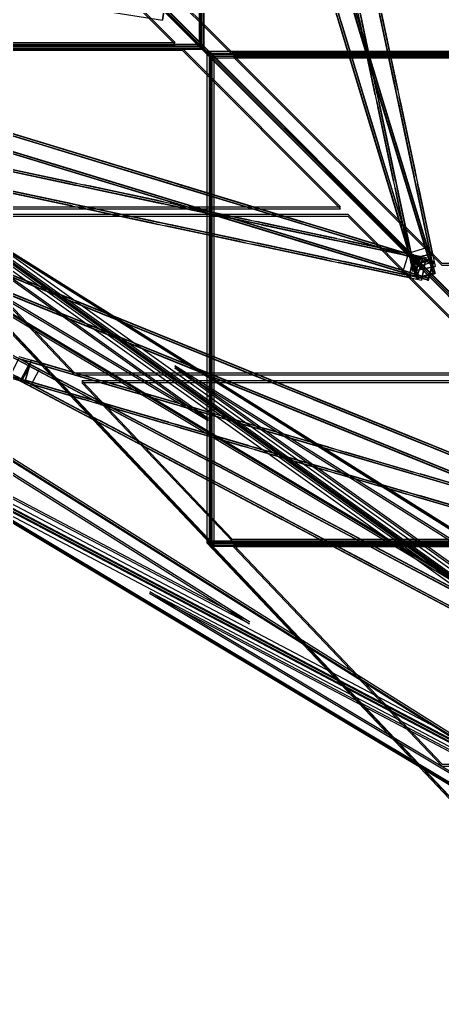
# Model space of a CAD drawing. Header units: millimetres. Extents: x -52000 to 48850, y -48850 to 51750.
# Drawn here: x 29741 to 33046, y -38587 to -30955 of the extents above; entities that cross this region are included whole.
import ezdxf

# ---------------------------------------------------------------- set-up
doc = ezdxf.new("R2010")
doc.units = ezdxf.units.MM
doc.layers.add('D-STR-STRC', color=7, linetype='Continuous', lineweight=25)

msp = doc.modelspace()

# ---------------------------------------------------------------- linework, layer by layer
at = {"layer": 'D-STR-STRC'}
for points in [[(32812, -32866), (29262, -21187.3)], [(32814.3, -32873.6), (29264.3, -21194.8)], [(32955.5, -32822.4), (29405.6, -21143.7)], [(32957.8, -32830), (29407.9, -21151.2)], [(32844.2, -32972), (29294.2, -21293.2)], [(32987.7, -32928.3), (29437.8, -21249.6)], [(32990, -32935.9), (29440.1, -21257.2)], [(32846.5, -32979.5), (29296.5, -21300.8)], [(31235.5, -25485.3), (32812.9, -32919.7)], [(31411.6, -25448), (32989, -32882.3)], [(31159.5, -31179.5), (26641.6, -26661.6)], [(31179.5, -31179.5), (26661.6, -26661.6)], [(31242.2, -31242.2), (27552.3, -27552.3)], [(31262.2, -31242.2), (27572.3, -27552.3)], [(32866, -32812), (21187.3, -29262)], [(32873.6, -32814.3), (21194.8, -29264.3)], [(32972, -32844.2), (21293.2, -29294.2)], [(32979.5, -32846.5), (21300.8, -29296.5)], [(32822.4, -32955.5), (21143.7, -29405.6)], [(32830, -32957.8), (21151.2, -29407.9)], [(21208.2, -29440), (30857.2, -30960.1)], [(32928.3, -32987.7), (21249.6, -29437.8)], [(32935.9, -32990), (21257.2, -29440.1)], [(30758.5, -30944.6), (30857.2, -30960.1)], [(31242.2, -35055.1), (27552.3, -31165.2)], [(31262.2, -35055.1), (27572.3, -31165.2)], [(35035.1, -35055.1), (31145.2, -31165.2)], [(31178.8, -31178.8), (31158.9, -31158.9)], [(31184.9, -31184.9), (31164.5, -31164.5)], [(35055.1, -35055.1), (31165.2, -31165.2)], [(34571.7, -34571.7), (31204.3, -31204.3)], [(31230.8, -31230.8), (31205, -31205)], [(34591.7, -34571.7), (31224.3, -31204.3)], [(35265.3, -35209.4), (25424.6, -31225.6)], [(35274.7, -35213.2), (25434, -31229.4)], [(25485.3, -31235.5), (32919.7, -32812.9)], [(35396.4, -35262.5), (25555.7, -31278.7)], [(35405.7, -35266.3), (25565, -31282.5)], [(31242.9, -31242.9), (31223.5, -31223.5)], [(35209, -35348.5), (25368.3, -31364.7)], [(35218.4, -35352.2), (25377.7, -31368.5)], [(25448, -31411.6), (32882.3, -32989)], [(35340.1, -35401.5), (25499.4, -31417.7)], [(35349.4, -35405.3), (25508.7, -31421.5)], [(28753.5, -32251.4), (33212.1, -35431.7)], [(28756.5, -32221), (33215.1, -35401.4)], [(28803, -32230.8), (33615.1, -35248.8)], [(28809.4, -32225.4), (33624.6, -35244.5)], [(28860.8, -32244.9), (33319.4, -35425.3)], [(28863.8, -32214.6), (33322.4, -35394.9)], [(28452.8, -32524.1), (33268, -35405.7)], [(28459.2, -32518.7), (33277.5, -35401.5)], [(32955.5, -32822.4), (32928.8, -32734.5)], [(32866, -32812), (32778.2, -32785.3)], [(32812, -32866), (32785.3, -32778.2)], [(32821.8, -32792.2), (32919.7, -32812.9)], [(32968.3, -32784.5), (32989, -32882.3)], [(32792.2, -32821.8), (32812.9, -32919.7)], [(32846.5, -32979.5), (32819.8, -32891.7)], [(32979.5, -32846.5), (32891.7, -32819.8)], [(32990, -32935.9), (32963.3, -32848)], [(32822.4, -32955.5), (32734.5, -32928.8)], [(32784.5, -32968.3), (32882.3, -32989)], [(32935.9, -32990), (32848, -32963.3)], [(38066, -38002.2), (29666.3, -33562.6)], [(38076.6, -38007.9), (29676.9, -33568.2)], [(29736.4, -33584.7), (35332.6, -35221)], [(29736.4, -33584.7), (29832.3, -33612.8)], [(38215, -38081), (29815.4, -33641.4)], [(38225.7, -38086.7), (29826, -33647)], [(29896.6, -33684.3), (29826, -33647)], [(37995.9, -38134.9), (29596.2, -33695.2)], [(38006.5, -38140.5), (29606.9, -33700.8)], [(29685.9, -33757.5), (35282.1, -35393.7)], [(29685.9, -33757.5), (29781.8, -33785.5)], [(38144.9, -38213.7), (29745.3, -33774)], [(38155.6, -38219.3), (29755.9, -33779.6)], [(29826.5, -33816.9), (29755.9, -33779.6)], [(28803, -33850.8), (33615.1, -36868.8)], [(28809.4, -33845.4), (33624.6, -36864.5)], [(28504, -34115.3), (33675.8, -36835.7)], [(28403.1, -34157.8), (33574.9, -36878.2)], [(28406.1, -34127.4), (33577.9, -36847.8)], [(28452.8, -34144.1), (33268, -37025.7)], [(28459.2, -34138.7), (33277.5, -37021.5)], [(28501, -34145.6), (33672.8, -36866)], [(34571.7, -38586.9), (31204.3, -35039.5)], [(31230.8, -35066), (31205, -35038.8)], [(31242.9, -35054.4), (31223.5, -35033.9)], [(34591.7, -38586.9), (31224.3, -35039.5)]]:
    msp.add_lwpolyline(points, dxfattribs=at)
for points in [[(32846.5, -32979.5), (32812, -32866), (29262, -21187.3), (29296.5, -21300.8)], [(32861.8, -32974.9), (32827.3, -32861.4), (29277.3, -21182.6), (29311.9, -21296.1)], [(32974.7, -32940.6), (32940.2, -32827.1), (29390.2, -21148.3), (29424.8, -21261.8)], [(32990, -32935.9), (32955.5, -32822.4), (29405.6, -21143.7), (29440.1, -21257.2)], [(31251.2, -25482), (31251.2, -25482), (32828.6, -32916.3), (32828.6, -32916.3)], [(31396, -25451.3), (31396, -25451.3), (32973.4, -32885.6), (32973.4, -32885.6)], [(27590.5, -31164.6), (31179.5, -31164.6), (26661.6, -26646.6), (23312.5, -26646.6)], [(27590.5, -31179.5), (31179.5, -31179.5), (26661.6, -26661.6), (23312.5, -26661.6)], [(35055.1, -31242.2), (31242.2, -31242.2), (27552.3, -27552.3), (31165.2, -27552.3)], [(35055.1, -31257.2), (31242.2, -31257.2), (27552.3, -27567.3), (31165.2, -27567.3)], [(31164.5, -31164.5), (31164.5, -27553), (27553, -27553), (27553, -31164.5)], [(31158.9, -31158.9), (31158.9, -27572.3), (27572.3, -27572.3), (27572.3, -31158.9)], [(31184.9, -31184.9), (31184.9, -27572.4), (27572.4, -27572.4), (27572.4, -31184.9)], [(31178.8, -31178.8), (31178.8, -27591.2), (27591.2, -27591.2), (27591.2, -31178.8)], [(31165.2, -31165.2), (31165.2, -27552.3), (31145.2, -27552.3), (31145.2, -31165.2)], [(31179.5, -31179.5), (31179.5, -27590.5), (31159.5, -27590.5), (31159.5, -31179.5)], [(32974.9, -32861.8), (32861.4, -32827.3), (21182.6, -29277.3), (21296.1, -29311.9)], [(32979.5, -32846.5), (32866, -32812), (21187.3, -29262), (21300.8, -29296.5)], [(32935.9, -32990), (32822.4, -32955.5), (21143.7, -29405.6), (21257.2, -29440.1)], [(32940.6, -32974.7), (32827.1, -32940.2), (21148.3, -29390.2), (21261.8, -29424.8)], [(32249.4, -30960.1), (31977, -30064.2), (31955.5, -29993.5)], [(27755, -31134.7), (30956.9, -31134.7), (29890.2, -30064.9), (26739, -30064.9)], [(34834.4, -31213), (31402.9, -31213), (30228.2, -30041.4), (33602.5, -30041.4)], [(34834.4, -31228), (31402.9, -31228), (30228.2, -30056.5), (33602.5, -30056.5)], [(32234.1, -30964.8), (31961.7, -30068.9), (31940.2, -29998.1)], [(32239.1, -30981.3), (32217.6, -30910.5), (31945.2, -30014.6)], [(32254.4, -30976.6), (32232.9, -30905.9), (31960.6, -30010)], [(27755, -31149.7), (30956.9, -31149.7), (29890.2, -30079.9), (26739, -30079.9)], [(30885.2, -30782.3), (30857.2, -30960.1), (30857.2, -30960.1), (30885.2, -30782.3)], [(32548.9, -30885), (32548.9, -30885), (32672.1, -31465.9)], [(32564.5, -30881.7), (32564.5, -30881.7), (32687.8, -31462.6)], [(32529.9, -31938), (32257.6, -31042.1), (32236.1, -30971.4)], [(32545.2, -31933.4), (32272.9, -31037.5), (32251.4, -30966.7)], [(32550.2, -31949.9), (32528.7, -31879.1), (32256.4, -30983.2)], [(32658.1, -31899), (32385.8, -31003.1), (32364.3, -30932.4)], [(32663.1, -31915.6), (32641.6, -31844.8), (32369.3, -30948.9)], [(32673.4, -31894.4), (32401.1, -30998.5), (32379.6, -30927.7)], [(32678.4, -31910.9), (32656.9, -31840.1), (32384.6, -30944.2)], [(32388.4, -30919), (32388.4, -30919), (32511.7, -31500)], [(32397.2, -30960.1), (32520.4, -31541.1), (32520.4, -31541.1)], [(32404.1, -30915.7), (32404.1, -30915.7), (32527.4, -31496.7)], [(32412.8, -30956.8), (32536.1, -31537.7), (32536.1, -31537.7)], [(32557.6, -30926.1), (32680.9, -31507), (32680.9, -31507)], [(32573.2, -30922.7), (32696.5, -31503.7), (32696.5, -31503.7)], [(32534.9, -31954.5), (32513.4, -31883.8), (32241.1, -30987.9)], [(31242.2, -35040.2), (35055.1, -35040.2), (31165.2, -31150.3), (27552.3, -31150.3)], [(31242.2, -35055.1), (35055.1, -35055.1), (31165.2, -31165.2), (27552.3, -31165.2)], [(28936.5, -32416.3), (32248, -32416.3), (31015.7, -31180.9), (27761.4, -31180.9)], [(28936.5, -32431.2), (32248, -32431.2), (31015.7, -31195.8), (27761.4, -31195.8)], [(31204.3, -31204.3), (31204.3, -35039.5), (31224.3, -35039.5), (31224.3, -31204.3)], [(38586.9, -34571.7), (34571.7, -34571.7), (31204.3, -31204.3), (35039.5, -31204.3)], [(35038.8, -35038.8), (35038.8, -31205), (31205, -31205), (31205, -35038.8)], [(35399.7, -35281.1), (35259.3, -35224.3), (25418.6, -31240.5), (25559, -31297.3)], [(35405.7, -35266.3), (35265.3, -35209.4), (25424.6, -31225.6), (25565, -31282.5)], [(25482, -31251.2), (25482, -31251.2), (32916.3, -32828.6), (32916.3, -32828.6)], [(38586.9, -34586.7), (34571.7, -34586.7), (31204.3, -31219.3), (35039.5, -31219.3)], [(35033.9, -35033.9), (35033.9, -31223.5), (31223.5, -31223.5), (31223.5, -35033.9)], [(35066, -35066), (35066, -31230.8), (31230.8, -31230.8), (31230.8, -35066)], [(31242.2, -31242.2), (31242.2, -35055.1), (31262.2, -35055.1), (31262.2, -31242.2)], [(35054.4, -35054.4), (35054.4, -31242.9), (31242.9, -31242.9), (31242.9, -35054.4)], [(36598, -32858.5), (33042.7, -32858.5), (31413.9, -31233.8), (34890.5, -31233.8)], [(36598, -32873.5), (33042.7, -32873.5), (31413.9, -31248.8), (34890.5, -31248.8)], [(35349.4, -35405.3), (35209, -35348.5), (25368.3, -31364.7), (25508.7, -31421.5)], [(35355.4, -35390.5), (35215, -35333.6), (25374.3, -31349.8), (25514.7, -31406.7)], [(25451.3, -31396), (25451.3, -31396), (32885.6, -32973.4), (32885.6, -32973.4)], [(32531.8, -31594.9), (32531.8, -31594.9), (32655.1, -32175.8)], [(32547.5, -31591.5), (32547.5, -31591.5), (32670.8, -32172.5)], [(32692.3, -31560.8), (32692.3, -31560.8), (32815.5, -32141.8)], [(32707.9, -31557.5), (32707.9, -31557.5), (32831.2, -32138.5)], [(29986.9, -31953.5), (29091, -31681.2), (29020.2, -31659.7)], [(29991.6, -31938.2), (29095.7, -31665.9), (29024.9, -31644.4)], [(30003.4, -31958.6), (29932.7, -31937), (29036.8, -31664.7)], [(30008.1, -31943.2), (29937.3, -31921.7), (29041.4, -31649.4)], [(32540.6, -31635.9), (32663.8, -32216.9), (32663.8, -32216.9)], [(32556.2, -31632.6), (32679.5, -32213.6), (32679.5, -32213.6)], [(32701, -31601.9), (32824.3, -32182.9), (32824.3, -32182.9)], [(32716.6, -31598.6), (32839.9, -32179.5), (32839.9, -32179.5)], [(29947.9, -32081.7), (29052, -31809.4), (28981.3, -31787.9)], [(29952.6, -32066.4), (29056.7, -31794.1), (28985.9, -31772.6)], [(29964.4, -32086.8), (29893.7, -32065.3), (28997.8, -31792.9)], [(29969.1, -32071.5), (29898.3, -32049.9), (29002.4, -31777.6)], [(32949.9, -32803.9), (32696.9, -31971.7), (32675.4, -31901)], [(30960.1, -32249.4), (30064.2, -31977), (29993.5, -31955.5)], [(30964.8, -32234.1), (30068.9, -31961.7), (29998.1, -31940.2)], [(30976.6, -32254.4), (30905.9, -32232.9), (30010, -31960.6)], [(30981.3, -32239.1), (30910.5, -32217.6), (30014.6, -31945.2)], [(32806.3, -32847.5), (32553.4, -32015.3), (32531.9, -31944.6)], [(32811.4, -32864), (32789.9, -32793.3), (32536.9, -31961.1)], [(32821.6, -32842.9), (32568.7, -32010.7), (32547.2, -31939.9)], [(32826.7, -32859.4), (32805.2, -32788.6), (32552.2, -31956.4)], [(32934.5, -32808.6), (32681.6, -31976.4), (32660.1, -31905.6)], [(32939.6, -32825.1), (32918.1, -32754.3), (32665.1, -31922.1)], [(32954.9, -32820.4), (32933.4, -32749.7), (32680.4, -31917.5)], [(29564, -32117.3), (29564, -32117.3), (30145, -32240.6)], [(29567.3, -32101.6), (29567.3, -32101.6), (30148.3, -32224.9)], [(29605.1, -32126), (30186, -32249.3), (30186, -32249.3)], [(29608.4, -32110.4), (30189.4, -32233.6), (30189.4, -32233.6)], [(30921.2, -32377.6), (30025.3, -32105.2), (29954.5, -32083.7)], [(30925.8, -32362.3), (30029.9, -32089.9), (29959.2, -32068.4)], [(30937.7, -32382.6), (30866.9, -32361.1), (29971, -32088.8)], [(30942.3, -32367.3), (30871.6, -32345.8), (29975.7, -32073.5)], [(28808.1, -32240.5), (28451.5, -32539.3), (33266.7, -35420.9)], [(28809.4, -32225.4), (28452.8, -32524.1), (33268, -35405.7)], [(28807.7, -32240.6), (33266.3, -35420.9), (33622.9, -35259.7)], [(28809.4, -32225.4), (33268, -35405.7), (33624.6, -35244.5)], [(29530, -32277.7), (29530, -32277.7), (30110.9, -32401)], [(29533.3, -32262.1), (29533.3, -32262.1), (30114.2, -32385.3)], [(29574.4, -32270.8), (30155.3, -32394.1), (30155.3, -32394.1)], [(30239.8, -32260.7), (30239.8, -32260.7), (30820.8, -32384)], [(30243.2, -32245), (30243.2, -32245), (30824.1, -32368.3)], [(30280.9, -32269.4), (30861.9, -32392.7), (30861.9, -32392.7)], [(30284.3, -32253.8), (30865.2, -32377), (30865.2, -32377)], [(31933.4, -32545.2), (31037.5, -32272.9), (30966.7, -32251.4)], [(31938, -32529.9), (31042.1, -32257.6), (30971.4, -32236.1)], [(31949.9, -32550.2), (31879.1, -32528.7), (30983.2, -32256.4)], [(31954.5, -32534.9), (31883.8, -32513.4), (30987.9, -32241.1)], [(32675.2, -32270.7), (32675.2, -32270.7), (32783.5, -32780.7)], [(32690.9, -32267.4), (32690.9, -32267.4), (32799.1, -32777.4)], [(32835.7, -32236.7), (32835.7, -32236.7), (32943.9, -32746.7)], [(32844.4, -32277.8), (32952.6, -32787.8), (32952.6, -32787.8)], [(32851.3, -32233.3), (32851.3, -32233.3), (32959.5, -32743.4)], [(32860, -32274.4), (32968.3, -32784.5), (32968.3, -32784.5)], [(29571, -32286.4), (30152, -32409.7), (30152, -32409.7)], [(32684, -32311.8), (32792.2, -32821.8), (32792.2, -32821.8)], [(32699.6, -32308.5), (32807.8, -32818.5), (32807.8, -32818.5)], [(28838.1, -32388.9), (28648.1, -32548.1), (31213.9, -34083.6)], [(28839.4, -32373.7), (28649.4, -32532.9), (31215.2, -34068.4)], [(30205.8, -32421.1), (30205.8, -32421.1), (30786.8, -32544.4)], [(30209.1, -32405.5), (30209.1, -32405.5), (30790.1, -32528.7)], [(30246.9, -32429.8), (30827.9, -32553.1), (30827.9, -32553.1)], [(30250.2, -32414.2), (30831.2, -32537.5), (30831.2, -32537.5)], [(30915.7, -32404.1), (30915.7, -32404.1), (31496.7, -32527.4)], [(30919, -32388.4), (30919, -32388.4), (31500, -32511.7)], [(31894.4, -32673.4), (30998.5, -32401.1), (30927.7, -32379.6)], [(31899, -32658.1), (31003.1, -32385.8), (30932.4, -32364.3)], [(31910.9, -32678.4), (31840.1, -32656.9), (30944.2, -32384.6)], [(31915.6, -32663.1), (31844.8, -32641.6), (30948.9, -32369.3)], [(30956.8, -32412.8), (31537.7, -32536.1), (31537.7, -32536.1)], [(30960.1, -32397.2), (31541.1, -32520.4), (31541.1, -32520.4)], [(30169.8, -33712.9), (33541.3, -33712.9), (32309, -32477.5), (28994.7, -32477.5)], [(30169.8, -33727.9), (33541.3, -33727.9), (32309, -32492.4), (28994.7, -32492.4)], [(30881.7, -32564.5), (30881.7, -32564.5), (31462.6, -32687.8)], [(30885, -32548.9), (30885, -32548.9), (31465.9, -32672.1)], [(30922.7, -32573.2), (31503.7, -32696.5), (31503.7, -32696.5)], [(30926.1, -32557.6), (31507, -32680.9), (31507, -32680.9)], [(31591.5, -32547.5), (31591.5, -32547.5), (32172.5, -32670.8)], [(31594.9, -32531.8), (31594.9, -32531.8), (32175.8, -32655.1)], [(31632.6, -32556.2), (32213.6, -32679.5), (32213.6, -32679.5)], [(31635.9, -32540.6), (32216.9, -32663.8), (32216.9, -32663.8)], [(32842.9, -32821.6), (32010.7, -32568.7), (31939.9, -32547.2)], [(32847.5, -32806.3), (32015.3, -32553.4), (31944.6, -32531.9)], [(32859.4, -32826.7), (32788.6, -32805.2), (31956.4, -32552.2)], [(32864, -32811.4), (32793.3, -32789.9), (31961.1, -32536.9)], [(32808.6, -32934.5), (31976.4, -32681.6), (31905.6, -32660.1)], [(32825.1, -32939.6), (32754.3, -32918.1), (31922.1, -32665.1)], [(31557.5, -32707.9), (31557.5, -32707.9), (32138.5, -32831.2)], [(31560.8, -32692.3), (31560.8, -32692.3), (32141.8, -32815.5)], [(31598.6, -32716.6), (32179.5, -32839.9), (32179.5, -32839.9)], [(31601.9, -32701), (32182.9, -32824.3), (32182.9, -32824.3)], [(32803.9, -32949.9), (31971.7, -32696.9), (31901, -32675.4)], [(32820.4, -32954.9), (32749.7, -32933.4), (31917.5, -32680.4)], [(32267.4, -32690.9), (32267.4, -32690.9), (32777.4, -32799.1)], [(32270.7, -32675.2), (32270.7, -32675.2), (32780.7, -32783.5)], [(32308.5, -32699.6), (32818.5, -32807.8), (32818.5, -32807.8)], [(32311.8, -32684), (32821.8, -32792.2), (32821.8, -32792.2)], [(32819.8, -32891.7), (32963.3, -32848), (32928.8, -32734.5), (32785.3, -32778.2)], [(32848, -32963.3), (32891.7, -32819.8), (32778.2, -32785.3), (32734.5, -32928.8)], [(32821.8, -32792.2), (32784.5, -32968.3), (32784.5, -32968.3), (32821.8, -32792.2)], [(32968.3, -32784.5), (32792.2, -32821.8), (32792.2, -32821.8), (32968.3, -32784.5)], [(32830, -32957.8), (32873.6, -32814.3), (32866, -32812), (32822.4, -32955.5)], [(32935.9, -32990), (32979.5, -32846.5), (32866, -32812), (32822.4, -32955.5)], [(32919.7, -32812.9), (32882.3, -32989), (32882.3, -32989), (32919.7, -32812.9)], [(32233.3, -32851.3), (32233.3, -32851.3), (32743.4, -32959.5)], [(32236.7, -32835.7), (32236.7, -32835.7), (32746.7, -32943.9)], [(32274.4, -32860), (32784.5, -32968.3), (32784.5, -32968.3)], [(32277.8, -32844.4), (32787.8, -32952.6), (32787.8, -32952.6)], [(32814.3, -32873.6), (32957.8, -32830), (32955.5, -32822.4), (32812, -32866)], [(32846.5, -32979.5), (32990, -32935.9), (32955.5, -32822.4), (32812, -32866)], [(32989, -32882.3), (32812.9, -32919.7), (32812.9, -32919.7), (32989, -32882.3)], [(32935.9, -32990), (32979.5, -32846.5), (32972, -32844.2), (32928.3, -32987.7)], [(30412.2, -33262), (29662.6, -32958.6), (29575.1, -32923.1)], [(30418.2, -33247.2), (29668.6, -32943.7), (29581.1, -32908.3)], [(30423.2, -33266.5), (30335.7, -33231), (29586, -32927.6)], [(30429.2, -33251.6), (30341.7, -33216.2), (29592, -32912.7)], [(32846.5, -32979.5), (32990, -32935.9), (32987.7, -32928.3), (32844.2, -32972)], [(30368, -33371.4), (29618.3, -33067.9), (29530.8, -33032.5)], [(30378.9, -33375.8), (30291.4, -33340.4), (29541.7, -33036.9)], [(30362, -33386.2), (29612.3, -33082.8), (29524.8, -33047.3)], [(30372.9, -33390.7), (30285.4, -33355.2), (29535.7, -33051.8)], [(31232.3, -33594), (30482.6, -33290.5), (30395.1, -33255.1)], [(31238.3, -33579.2), (30488.6, -33275.7), (30401.1, -33240.3)], [(31243.3, -33598.5), (31155.7, -33563), (30406.1, -33259.5)], [(31249.3, -33583.6), (31161.7, -33548.2), (30412.1, -33244.7)], [(31182, -33718.2), (30432.4, -33414.7), (30344.8, -33379.3)], [(31188, -33703.4), (30438.4, -33399.9), (30350.8, -33364.5)], [(31193, -33722.7), (31105.4, -33687.2), (30355.8, -33383.7)], [(31199, -33707.8), (31111.4, -33672.4), (30361.8, -33368.9)], [(29755.9, -33779.6), (29826, -33647), (29666.3, -33562.6), (29596.2, -33695.2)], [(38218.2, -38100.8), (38058.5, -38016.4), (29658.8, -33576.7), (29818.5, -33661.1)], [(38225.7, -38086.7), (38066, -38002.2), (29666.3, -33562.6), (29826, -33647)], [(32058.4, -33911.2), (31308.7, -33607.7), (31221.2, -33572.3)], [(32069.3, -33915.6), (31981.8, -33880.2), (31232.1, -33576.7)], [(29826.5, -33816.9), (29896.6, -33684.3), (29736.9, -33599.9), (29666.8, -33732.5)], [(29731.9, -33600.1), (29731.9, -33600.1), (35328.1, -35236.3), (35328.1, -35236.3)], [(29755.9, -33779.6), (29826, -33647), (29815.4, -33641.4), (29745.3, -33774)], [(30454.5, -33997.3), (29867.8, -33687.2), (29768.3, -33634.6)], [(30460.2, -34000.3), (30360.7, -33947.7), (29774, -33637.6)], [(30462, -33983.1), (29875.3, -33673), (29775.7, -33620.4)], [(30467.7, -33986.2), (30368.2, -33933.5), (29781.5, -33623.4)], [(29832.3, -33612.8), (29781.8, -33785.5), (29781.8, -33785.5), (29832.3, -33612.8)], [(29827.9, -33628.1), (29827.9, -33628.1), (30287, -33762.4)], [(29832.3, -33612.8), (29832.3, -33612.8), (30291.5, -33747)], [(29868.2, -33639.9), (30327.3, -33774.2), (30327.3, -33774.2)], [(29872.7, -33624.6), (30331.8, -33758.8), (30331.8, -33758.8)], [(32052.4, -33926), (31302.7, -33622.5), (31215.2, -33587.1)], [(32063.3, -33930.4), (31975.8, -33895), (31226.1, -33591.5)], [(38155.6, -38219.3), (37995.9, -38134.9), (29596.2, -33695.2), (29755.9, -33779.6)], [(38163.1, -38205.1), (38003.3, -38120.7), (29603.7, -33681), (29763.4, -33765.5)], [(30954, -33673.5), (33272.5, -35327.2), (33457.9, -35243.4)], [(30955.7, -33658.3), (33274.2, -35312), (33459.6, -35228.2)], [(32002.1, -34050.2), (31252.4, -33746.7), (31164.9, -33711.3)], [(32008.1, -34035.4), (31258.4, -33731.9), (31170.9, -33696.5)], [(32013, -34054.6), (31925.5, -34019.2), (31175.8, -33715.7)], [(32019, -34039.8), (31931.5, -34004.4), (31181.8, -33700.9)], [(29690.3, -33742.1), (29690.3, -33742.1), (35286.6, -35378.4), (35286.6, -35378.4)], [(30391.9, -34115.8), (29805.2, -33805.7), (29705.6, -33753)], [(30397.6, -34118.8), (30298.1, -34066.2), (29711.4, -33756.1)], [(30399.4, -34101.6), (29812.7, -33791.5), (29713.1, -33738.9)], [(30405.1, -34104.6), (30305.5, -34052), (29718.8, -33741.9)], [(29781.8, -33785.5), (29781.8, -33785.5), (30241, -33919.8)], [(29786.3, -33770.2), (29786.3, -33770.2), (30245.4, -33904.4)], [(29822.1, -33797.3), (30281.3, -33931.6), (30281.3, -33931.6)], [(29826.6, -33782), (30285.8, -33916.2), (30285.8, -33916.2)], [(31403.1, -35009.6), (34834.6, -35009.6), (33602.3, -33774.1), (30228, -33774.1)], [(31403.1, -35024.5), (34834.6, -35024.5), (33602.3, -33789.1), (30228, -33789.1)], [(30380.1, -33789.6), (30380.1, -33789.6), (30908.8, -33944.2)], [(30384.6, -33774.2), (30384.6, -33774.2), (30913.3, -33928.8)], [(30420.4, -33801.4), (30949.1, -33956), (30949.1, -33956)], [(30424.9, -33786), (30953.6, -33940.6), (30953.6, -33940.6)], [(28452.8, -34144.1), (28809.4, -33845.4), (33624.6, -36864.5)], [(28454.1, -34128.9), (28810.7, -33830.2), (33625.9, -36849.4)], [(30334.1, -33947), (30334.1, -33947), (30862.8, -34101.6)], [(30338.5, -33931.6), (30338.5, -33931.6), (30867.2, -34086.2)], [(30374.4, -33958.8), (30903.1, -34113.4), (30903.1, -34113.4)], [(30378.9, -33943.4), (30907.6, -34098), (30907.6, -34098)], [(31006.4, -33956), (31006.4, -33956), (31535.1, -34110.6)], [(32872.4, -34258), (32122.8, -33954.5), (32035.2, -33919.1)], [(32878.4, -34243.1), (32128.8, -33939.7), (32041.2, -33904.2)], [(32883.4, -34262.4), (32795.8, -34227), (32046.2, -33923.5)], [(32889.4, -34247.6), (32801.8, -34212.1), (32052.2, -33908.7)], [(28651.9, -34151.2), (28850.9, -33984.4), (31539, -35669.8)], [(28653.2, -34136), (28852.3, -33969.3), (31540.3, -35654.7)], [(31154.5, -34367.3), (30516.6, -34030.1), (30417.1, -33977.5)], [(31160.2, -34370.3), (31060.6, -34317.7), (30422.8, -33980.5)], [(31162, -34353.1), (30524.1, -34016), (30424.5, -33963.3)], [(31167.7, -34356.1), (31068.1, -34303.5), (30430.3, -33966.4)], [(31001.9, -33971.4), (31001.9, -33971.4), (31530.6, -34126)], [(31042.2, -33983.2), (31570.9, -34137.8), (31570.9, -34137.8)], [(31046.7, -33967.8), (31575.4, -34122.4), (31575.4, -34122.4)], [(32828.1, -34367.4), (32078.5, -34063.9), (31991, -34028.4)], [(32839.1, -34371.8), (32751.6, -34336.4), (32001.9, -34032.9)], [(31091.9, -34485.7), (30454, -34148.6), (30354.4, -34096)], [(31097.6, -34488.8), (30998, -34436.1), (30360.2, -34099)], [(31099.3, -34471.6), (30461.5, -34134.4), (30361.9, -34081.8)], [(31105.1, -34474.6), (31005.5, -34422), (30367.6, -34084.8)], [(30960.4, -34113.5), (30960.4, -34113.5), (31489.1, -34268)], [(32822.1, -34382.2), (32072.5, -34078.7), (31984.9, -34043.3)], [(32833.1, -34386.6), (32745.6, -34351.2), (31995.9, -34047.7)], [(28452.8, -34144.1), (33624.6, -36864.5), (33268, -37025.7)], [(28454.5, -34128.9), (33626.2, -36849.3), (33269.7, -37010.5)], [(30955.9, -34128.8), (30955.9, -34128.8), (31484.6, -34283.4)], [(30996.2, -34140.6), (31524.9, -34295.2), (31524.9, -34295.2)], [(31000.7, -34125.2), (31529.4, -34279.8), (31529.4, -34279.8)], [(31623.7, -34153.2), (31623.7, -34153.2), (32152.4, -34307.8)], [(31628.2, -34137.8), (31628.2, -34137.8), (32156.9, -34292.4)], [(31664, -34165), (32192.7, -34319.6), (32192.7, -34319.6)], [(31668.5, -34149.6), (32197.2, -34304.2), (32197.2, -34304.2)], [(33692.5, -34590), (32942.8, -34286.5), (32855.3, -34251)], [(33698.5, -34575.1), (32948.8, -34271.6), (32861.3, -34236.2)], [(33703.4, -34594.4), (33615.9, -34559), (32866.2, -34255.5)], [(33709.4, -34579.6), (33621.9, -34544.1), (32872.2, -34240.7)], [(31861.9, -34723.1), (31224.1, -34385.9), (31124.5, -34333.3)], [(31867.7, -34726.1), (31768.1, -34673.5), (31130.2, -34336.3)], [(31577.7, -34310.6), (31577.7, -34310.6), (32106.4, -34465.2)], [(31582.2, -34295.3), (31582.2, -34295.3), (32110.9, -34449.8)], [(31618, -34322.4), (32146.7, -34477), (32146.7, -34477)], [(31622.5, -34307), (32151.2, -34461.6), (32151.2, -34461.6)], [(32245.5, -34335), (32245.5, -34335), (32774.2, -34489.6)], [(32250, -34319.7), (32250, -34319.7), (32778.7, -34474.2)], [(32290.3, -34331.4), (32819, -34486), (32819, -34486)], [(31854.5, -34737.2), (31216.6, -34400.1), (31117, -34347.5)], [(31860.2, -34740.3), (31760.6, -34687.6), (31122.8, -34350.5)], [(32285.8, -34346.8), (32814.5, -34501.4), (32814.5, -34501.4)], [(33642.2, -34714.2), (32892.5, -34410.7), (32805, -34375.3)], [(33648.2, -34699.3), (32898.5, -34395.9), (32811, -34360.4)], [(33653.1, -34718.6), (33565.6, -34683.2), (32816, -34379.7)], [(33659.1, -34703.8), (33571.6, -34668.3), (32822, -34364.9)], [(31791.8, -34855.7), (31154, -34518.6), (31054.4, -34465.9)], [(31797.6, -34858.7), (31698, -34806.1), (31060.1, -34469)], [(31799.3, -34841.6), (31161.5, -34504.4), (31061.9, -34451.8)], [(31805, -34844.6), (31705.5, -34792), (31067.6, -34454.8)], [(32199.5, -34492.4), (32199.5, -34492.4), (32728.2, -34647)], [(32204, -34477.1), (32204, -34477.1), (32732.7, -34631.7)], [(32244.3, -34488.9), (32773, -34643.4), (32773, -34643.4)], [(32239.8, -34504.2), (32768.5, -34658.8), (32768.5, -34658.8)], [(32867.3, -34516.8), (32867.3, -34516.8), (33396, -34671.4)], [(32871.8, -34501.5), (32871.8, -34501.5), (33400.5, -34656.1)], [(32907.6, -34528.6), (33436.3, -34683.2), (33436.3, -34683.2)], [(32912.1, -34513.3), (33440.8, -34667.8), (33440.8, -34667.8)], [(32554.4, -35107.2), (31916.6, -34770.1), (31817, -34717.4)], [(32560.2, -35110.2), (32460.6, -35057.6), (31822.7, -34720.5)], [(32561.9, -35093.1), (31924, -34755.9), (31824.5, -34703.3)], [(32567.6, -35096.1), (32468.1, -35043.5), (31830.2, -34706.3)], [(32821.3, -34674.2), (32821.3, -34674.2), (33350, -34828.8)], [(32825.8, -34658.9), (32825.8, -34658.9), (33354.5, -34813.5)], [(32861.6, -34686), (33390.3, -34840.6), (33390.3, -34840.6)], [(32866.1, -34670.7), (33394.8, -34825.2), (33394.8, -34825.2)], [(32491.8, -35225.7), (31854, -34888.5), (31754.4, -34835.9)], [(32497.5, -35228.7), (32398, -35176.1), (31760.1, -34838.9)], [(32499.3, -35211.5), (31861.4, -34874.4), (31761.9, -34821.8)], [(32505, -35214.6), (32405.5, -35161.9), (31767.6, -34824.8)], [(34571.7, -38572), (38586.9, -38572), (35039.5, -35024.6), (31204.3, -35024.6)], [(34571.7, -38586.9), (38586.9, -38586.9), (35039.5, -35039.5), (31204.3, -35039.5)], [(33042.8, -36767.4), (36598.2, -36767.4), (34890.3, -35055.5), (31413.7, -35055.5)], [(33042.8, -36782.3), (36598.2, -36782.3), (34890.3, -35070.4), (31413.7, -35070.4)], [(33254.4, -35477.2), (32616.5, -35140), (32517, -35087.4)], [(33260.1, -35480.2), (33160.6, -35427.6), (32522.7, -35090.4)], [(33261.9, -35463), (32624, -35125.9), (32524.5, -35073.3)], [(33267.6, -35466.1), (33168, -35413.4), (32530.2, -35076.3)], [(33191.8, -35595.6), (32553.9, -35258.5), (32454.4, -35205.9)], [(33197.5, -35598.7), (33097.9, -35546), (32460.1, -35208.9)], [(33199.3, -35581.5), (32561.4, -35244.4), (32461.8, -35191.7)], [(33205, -35584.5), (33105.4, -35531.9), (32467.6, -35194.8)], [(30757.3, -35435.2), (33446.7, -36849.8), (33261.2, -36933.6)], [(30759, -35420), (33448.3, -36834.6), (33262.9, -36918.4)]]:
    msp.add_lwpolyline(points, close=True, dxfattribs=at)

doc.saveas('drawing.dxf')
